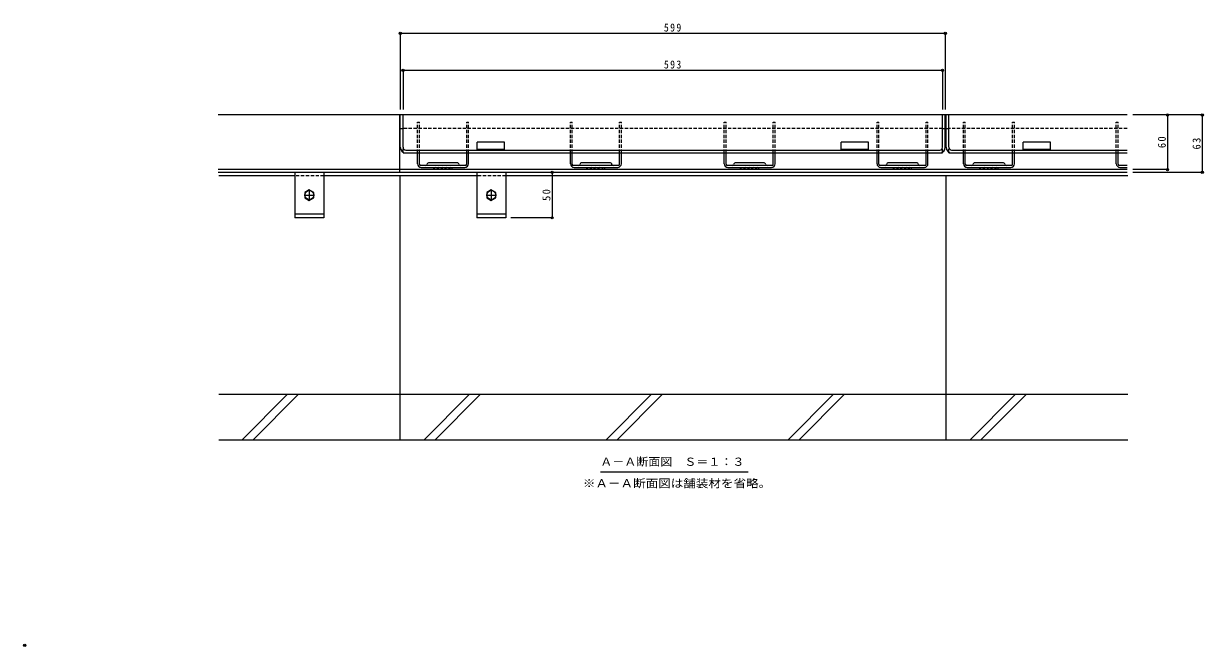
# Model space of a CAD drawing. Units: millimetres at full size, sheet at 1:3. Extents: x -1263 to 1183, y -892 to 794.
# Drawn here: x -1263 to 34, y -892 to -208 of the extents above; entities that cross this region are included whole.
import ezdxf
from ezdxf.enums import TextEntityAlignment as Align

# ---------------------------------------------------------------- set-up
doc = ezdxf.new("R2010")
doc.units = ezdxf.units.MM
doc.header["$LTSCALE"] = 3
doc.header["$PDMODE"] = 32
doc.header["$PDSIZE"] = 2.4
doc.linetypes.add('CHAIN1', pattern=[8, 5, -1, 1, -1])
doc.linetypes.add('DASHED1', pattern=[1.8, 1.2, -0.6])
for name, color, linetype, lineweight in [('B-1', 2, 'Continuous', 18), ('B-2', 3, 'Continuous', 18), ('B-3', 4, 'Continuous', 18), ('B-4', 7, 'Continuous', 18), ('B-5', 7, 'Continuous', 18), ('B-8', 3, 'Continuous', 18), ('B-A', 2, 'Continuous', 18), ('B-F', 6, 'Continuous', 9), ('F-F_F-Fﾚｲﾔ', 3, 'Continuous', 18)]:
    doc.layers.add(name, color=color, linetype=linetype, lineweight=lineweight)
doc.styles.add('ＭＳ ゴシック', font='')
doc.styles.get('ＭＳ ゴシック').set_extended_font_data('MS Gothic')

msp = doc.modelspace()

# ---------------------------------------------------------------- linework, layer by layer
at = {"layer": 'B-1'}
for p, q in [((-848.672, -308.567), (-1048.672, -308.567)), ((-849.172, -371.567), (-849.172, -308.567)), ((-49.672, -308.567), (-249.672, -308.567)), ((-49.672, -368.567), (-1048.672, -368.567)), ((-49.672, -371.567), (-1048.672, -371.567))]:
    msp.add_line(p, q, dxfattribs=at)
at = {"layer": 'B-2'}
for p, q in [((-848.672, -344.067), (-848.672, -308.567)), ((-249.672, -308.567), (-848.672, -308.567)), ((-845.672, -344.067), (-845.672, -308.567)), ((-252.672, -344.067), (-252.672, -308.567)), ((-249.672, -344.067), (-249.672, -308.567)), ((-248.672, -344.067), (-248.672, -308.567)), ((-49.672, -308.567), (-248.672, -308.567)), ((-245.672, -344.067), (-245.672, -308.567)), ((-848.672, -323.567), (-845.672, -323.567)), ((-252.672, -323.567), (-249.672, -323.567)), ((-248.672, -323.567), (-245.672, -323.567)), ((-845.672, -350.067), (-845.672, -349.263)), ((-845.672, -350.067), (-252.672, -350.067)), ((-842.672, -347.067), (-255.672, -347.067)), ((-764.172, -347.067), (-764.172, -338.567)), ((-764.172, -346.067), (-734.172, -346.067)), ((-364.172, -347.067), (-364.172, -338.567)), ((-364.172, -346.067), (-334.172, -346.067)), ((-252.672, -350.067), (-252.672, -349.263)), ((-245.672, -350.067), (-245.672, -349.263)), ((-245.672, -350.067), (-49.672, -350.067)), ((-242.672, -347.067), (-49.672, -347.067)), ((-164.172, -347.067), (-164.172, -338.567)), ((-164.172, -346.067), (-134.172, -346.067))]:
    msp.add_line(p, q, dxfattribs=at)
at = {"layer": 'B-2', "linetype": 'DASHED1'}
for p, q in [((-845.672, -349.263), (-845.672, -344.067)), ((-252.672, -349.263), (-252.672, -344.067)), ((-245.672, -349.263), (-245.672, -344.067))]:
    msp.add_line(p, q, dxfattribs=at)
at = {"layer": 'B-2'}
for points in [[(-734.172, -347.067), (-734.172, -338.567), (-764.172, -338.567)], [(-334.172, -347.067), (-334.172, -338.567), (-364.172, -338.567)], [(-134.172, -347.067), (-134.172, -338.567), (-164.172, -338.567)]]:
    msp.add_lwpolyline(points, dxfattribs=at)
for centre, radius, start, end in [((-842.672, -344.067), 6, 180, 270), ((-842.672, -344.067), 3, 180, 270), ((-255.672, -344.067), 6, 270, 0), ((-255.672, -344.067), 3, 270, 0), ((-242.672, -344.067), 6, 180, 270), ((-242.672, -344.067), 3, 180, 270)]:
    msp.add_arc(centre, radius, start, end, dxfattribs=at)
at = {"layer": 'B-3', "linetype": 'DASHED1'}
for p, q in [((-829.672, -316.567), (-827.672, -316.567)), ((-829.672, -350.067), (-829.672, -316.567)), ((-827.672, -350.067), (-827.672, -316.567)), ((-775.672, -316.567), (-773.672, -316.567)), ((-775.672, -350.067), (-775.672, -316.567)), ((-773.672, -350.067), (-773.672, -316.567)), ((-661.672, -316.567), (-659.672, -316.567)), ((-661.672, -350.067), (-661.672, -316.567)), ((-659.672, -350.067), (-659.672, -316.567)), ((-607.672, -316.567), (-605.672, -316.567)), ((-607.672, -350.067), (-607.672, -316.567)), ((-605.672, -350.067), (-605.672, -316.567)), ((-492.672, -316.567), (-490.672, -316.567)), ((-492.672, -350.067), (-492.672, -316.567)), ((-490.672, -350.067), (-490.672, -316.567)), ((-438.672, -316.567), (-436.672, -316.567)), ((-438.672, -350.067), (-438.672, -316.567)), ((-436.672, -350.067), (-436.672, -316.567)), ((-324.672, -316.567), (-322.672, -316.567)), ((-324.672, -350.067), (-324.672, -316.567)), ((-322.672, -350.067), (-322.672, -316.567)), ((-270.672, -316.567), (-268.672, -316.567)), ((-270.672, -350.067), (-270.672, -316.567)), ((-268.672, -350.067), (-268.672, -316.567)), ((-229.672, -316.567), (-227.672, -316.567)), ((-229.672, -350.067), (-229.672, -316.567)), ((-227.672, -350.067), (-227.672, -316.567)), ((-175.672, -316.567), (-173.672, -316.567)), ((-175.672, -350.067), (-175.672, -316.567)), ((-173.672, -350.067), (-173.672, -316.567)), ((-61.672, -316.567), (-59.672, -316.567)), ((-61.672, -350.067), (-61.672, -316.567)), ((-59.672, -350.067), (-59.672, -316.567))]:
    msp.add_line(p, q, dxfattribs=at)
at = {"layer": 'B-3'}
for p, q in [((-829.672, -350.067), (-827.672, -350.067)), ((-829.672, -362.067), (-829.672, -350.067)), ((-827.672, -362.567), (-827.672, -350.067)), ((-775.672, -350.067), (-773.672, -350.067)), ((-775.672, -362.567), (-775.672, -350.067)), ((-773.672, -362.067), (-773.672, -350.067)), ((-661.672, -350.067), (-659.672, -350.067)), ((-661.672, -362.067), (-661.672, -350.067)), ((-659.672, -362.567), (-659.672, -350.067)), ((-607.672, -350.067), (-605.672, -350.067)), ((-607.672, -362.567), (-607.672, -350.067)), ((-605.672, -362.067), (-605.672, -350.067)), ((-492.672, -350.067), (-490.672, -350.067)), ((-492.672, -362.067), (-492.672, -350.067)), ((-490.672, -362.567), (-490.672, -350.067)), ((-438.672, -350.067), (-436.672, -350.067)), ((-438.672, -362.567), (-438.672, -350.067)), ((-436.672, -362.067), (-436.672, -350.067)), ((-324.672, -350.067), (-322.672, -350.067)), ((-324.672, -362.067), (-324.672, -350.067)), ((-322.672, -362.567), (-322.672, -350.067)), ((-270.672, -350.067), (-268.672, -350.067)), ((-270.672, -362.567), (-270.672, -350.067)), ((-268.672, -362.067), (-268.672, -350.067)), ((-229.672, -350.067), (-227.672, -350.067)), ((-229.672, -362.067), (-229.672, -350.067)), ((-227.672, -362.567), (-227.672, -350.067)), ((-175.672, -350.067), (-173.672, -350.067)), ((-175.672, -362.567), (-175.672, -350.067)), ((-173.672, -362.067), (-173.672, -350.067)), ((-61.672, -350.067), (-59.672, -350.067)), ((-61.672, -362.067), (-61.672, -350.067)), ((-59.672, -362.567), (-59.672, -350.067)), ((-786.422, -361.067), (-816.922, -361.067)), ((-618.422, -361.067), (-648.922, -361.067)), ((-449.422, -361.067), (-479.922, -361.067)), ((-281.422, -361.067), (-311.922, -361.067)), ((-186.422, -361.067), (-216.922, -361.067)), ((-777.172, -364.067), (-826.172, -364.067)), ((-825.672, -366.067), (-777.672, -366.067)), ((-810.128, -366.067), (-811.672, -367.61)), ((-805.886, -366.067), (-808.386, -368.567)), ((-801.643, -366.067), (-804.143, -368.567)), ((-797.4, -366.067), (-799.9, -368.567)), ((-793.158, -366.067), (-795.658, -368.567)), ((-791.672, -368.567), (-791.672, -366.067)), ((-609.172, -364.067), (-658.172, -364.067)), ((-657.672, -366.067), (-609.672, -366.067)), ((-642.128, -366.067), (-643.672, -367.61)), ((-637.886, -366.067), (-640.386, -368.567)), ((-633.643, -366.067), (-636.143, -368.567)), ((-629.4, -366.067), (-631.9, -368.567)), ((-625.158, -366.067), (-627.658, -368.567)), ((-623.672, -368.567), (-623.672, -366.067)), ((-440.172, -364.067), (-489.172, -364.067)), ((-488.672, -366.067), (-440.672, -366.067)), ((-473.128, -366.067), (-474.672, -367.61)), ((-468.886, -366.067), (-471.386, -368.567)), ((-464.643, -366.067), (-467.143, -368.567)), ((-460.4, -366.067), (-462.9, -368.567)), ((-456.158, -366.067), (-458.658, -368.567)), ((-454.672, -368.567), (-454.672, -366.067)), ((-272.172, -364.067), (-321.172, -364.067)), ((-320.672, -366.067), (-272.672, -366.067)), ((-305.128, -366.067), (-306.672, -367.61)), ((-300.886, -366.067), (-303.386, -368.567)), ((-296.643, -366.067), (-299.143, -368.567)), ((-292.4, -366.067), (-294.9, -368.567)), ((-288.158, -366.067), (-290.658, -368.567)), ((-286.672, -368.567), (-286.672, -366.067)), ((-177.172, -364.067), (-226.172, -364.067)), ((-225.672, -366.067), (-177.672, -366.067)), ((-210.128, -366.067), (-211.672, -367.61)), ((-205.886, -366.067), (-208.386, -368.567)), ((-201.643, -366.067), (-204.143, -368.567)), ((-197.4, -366.067), (-199.9, -368.567)), ((-193.158, -366.067), (-195.658, -368.567)), ((-191.672, -368.567), (-191.672, -366.067)), ((-49.672, -364.067), (-58.172, -364.067)), ((-57.672, -366.067), (-49.672, -366.067))]:
    msp.add_line(p, q, dxfattribs=at)
for points in [[(-791.672, -368.567), (-811.672, -368.567), (-811.672, -366.067)], [(-623.672, -368.567), (-643.672, -368.567), (-643.672, -366.067)], [(-454.672, -368.567), (-474.672, -368.567), (-474.672, -366.067)], [(-286.672, -368.567), (-306.672, -368.567), (-306.672, -366.067)], [(-191.672, -368.567), (-211.672, -368.567), (-211.672, -366.067)]]:
    msp.add_lwpolyline(points, dxfattribs=at)
for centre, radius, start, end in [((-825.672, -362.067), 4, 180, 270), ((-826.172, -362.567), 1.5, 180, 270), ((-820.795, -362.567), 1.5, 270, 345.52249), ((-816.922, -363.567), 2.5, 90, 165.52249), ((-786.422, -363.567), 2.5, 14.47751, 90), ((-782.549, -362.567), 1.5, 194.47751, 270), ((-777.672, -362.067), 4, 270, 0), ((-777.172, -362.567), 1.5, 270, 0), ((-657.672, -362.067), 4, 180, 270), ((-658.172, -362.567), 1.5, 180, 270), ((-652.795, -362.567), 1.5, 270, 345.52249), ((-648.922, -363.567), 2.5, 90, 165.52249), ((-618.422, -363.567), 2.5, 14.47751, 90), ((-614.549, -362.567), 1.5, 194.47751, 270), ((-609.672, -362.067), 4, 270, 0), ((-609.172, -362.567), 1.5, 270, 0), ((-488.672, -362.067), 4, 180, 270), ((-489.172, -362.567), 1.5, 180, 270), ((-483.795, -362.567), 1.5, 270, 345.52249), ((-479.922, -363.567), 2.5, 90, 165.52249), ((-449.422, -363.567), 2.5, 14.47751, 90), ((-445.549, -362.567), 1.5, 194.47751, 270), ((-440.672, -362.067), 4, 270, 0), ((-440.172, -362.567), 1.5, 270, 0), ((-320.672, -362.067), 4, 180, 270), ((-321.172, -362.567), 1.5, 180, 270), ((-315.795, -362.567), 1.5, 270, 345.52249), ((-311.922, -363.567), 2.5, 90, 165.52249), ((-281.422, -363.567), 2.5, 14.47751, 90), ((-277.549, -362.567), 1.5, 194.47751, 270), ((-272.672, -362.067), 4, 270, 0), ((-272.172, -362.567), 1.5, 270, 0), ((-225.672, -362.067), 4, 180, 270), ((-226.172, -362.567), 1.5, 180, 270), ((-220.795, -362.567), 1.5, 270, 345.52249), ((-216.922, -363.567), 2.5, 90, 165.52249), ((-186.422, -363.567), 2.5, 14.47751, 90), ((-182.549, -362.567), 1.5, 194.47751, 270), ((-177.672, -362.067), 4, 270, 0), ((-177.172, -362.567), 1.5, 270, 0), ((-57.672, -362.067), 4, 180, 270), ((-58.172, -362.567), 1.5, 180, 270)]:
    msp.add_arc(centre, radius, start, end, dxfattribs=at)
at = {"layer": 'B-4'}
for p, q in [((-848.672, -217.944), (-848.672, -302.567)), ((-848.672, -218.844), (-249.672, -218.844)), ((-249.672, -217.944), (-249.672, -302.567)), ((-845.672, -258.527), (-845.672, -302.567)), ((-252.672, -258.527), (-252.672, -302.567)), ((-845.672, -259.427), (-252.672, -259.427)), ((33.741, -308.567), (-43.672, -308.567)), ((-5.393, -308.567), (-5.393, -368.567)), ((32.841, -308.567), (32.841, -371.567)), ((-681.747, -371.567), (-681.747, -421.567)), ((-4.493, -368.567), (-43.672, -368.567)), ((33.741, -371.567), (-43.672, -371.567)), ((-680.847, -421.567), (-727.172, -421.567))]:
    msp.add_line(p, q, dxfattribs=at)
for p in [(-848.672, -218.844), (-249.672, -218.844), (-845.672, -259.427), (-252.672, -259.427), (-5.393, -308.567), (32.841, -308.567), (-681.747, -371.567), (-5.393, -368.567), (32.841, -371.567), (-681.747, -421.567)]:
    msp.add_point(p, dxfattribs=at)
at = {"layer": 'B-5'}
msp.add_line((-628.637, -700.494), (-466.383, -700.494), dxfattribs=at)
at = {"layer": 'B-8'}
for p, q in [((-964.672, -371.567), (-964.672, -421.567)), ((-932.672, -371.567), (-932.672, -421.567)), ((-764.672, -371.567), (-764.672, -421.567)), ((-732.672, -371.567), (-732.672, -421.567)), ((-932.672, -417.567), (-964.672, -417.567)), ((-932.672, -421.567), (-964.672, -421.567)), ((-732.672, -417.567), (-764.672, -417.567)), ((-732.672, -421.567), (-764.672, -421.567))]:
    msp.add_line(p, q, dxfattribs=at)
at = {"layer": 'B-8', "linetype": 'DASHED1'}
for p, q in [((-932.672, -375.567), (-964.672, -375.567)), ((-732.672, -375.567), (-764.672, -375.567))]:
    msp.add_line(p, q, dxfattribs=at)
at = {"layer": 'B-8', "linetype": 'CHAIN1'}
for p, q in [((-953.672, -396.567), (-943.672, -396.567)), ((-948.672, -390.794), (-948.672, -402.341)), ((-753.672, -396.567), (-743.672, -396.567)), ((-748.672, -390.794), (-748.672, -402.341))]:
    msp.add_line(p, q, dxfattribs=at)
at = {"layer": 'B-A', "color": 6, "linetype": 'DASHED1', "lineweight": 9}
for p, q in [((-252.672, -323.567), (-845.672, -323.567)), ((-49.672, -323.567), (-245.672, -323.567))]:
    msp.add_line(p, q, dxfattribs=at)
at = {"layer": 'B-A'}
for points in [[(-953.672, -393.68), (-953.672, -399.454), (-948.672, -402.341), (-943.672, -399.454), (-943.672, -393.68), (-948.672, -390.794)], [(-753.672, -393.68), (-753.672, -399.454), (-748.672, -402.341), (-743.672, -399.454), (-743.672, -393.68), (-748.672, -390.794)]]:
    msp.add_lwpolyline(points, close=True, dxfattribs=at)
for centre in [(-948.672, -396.567), (-748.672, -396.567)]:
    msp.add_circle(centre, 5, dxfattribs=at)
at = {"layer": 'B-F'}
for p, q in [((-964.672, -375.567), (-1048.172, -375.567)), ((-764.672, -375.567), (-932.672, -375.567)), ((-849.172, -375.567), (-849.172, -665.567)), ((-49.172, -375.567), (-732.672, -375.567)), ((-249.172, -375.567), (-249.172, -665.567)), ((-49.172, -615.567), (-1048.172, -615.567)), ((-1022.83, -665.567), (-972.83, -615.567)), ((-1010.809, -665.567), (-960.809, -615.567)), ((-822.83, -665.567), (-772.83, -615.567)), ((-810.809, -665.567), (-760.809, -615.567)), ((-622.83, -665.567), (-572.83, -615.567)), ((-610.809, -665.567), (-560.809, -615.567)), ((-422.83, -665.567), (-372.83, -615.567)), ((-410.809, -665.567), (-360.809, -615.567)), ((-172.83, -615.567), (-222.83, -665.567)), ((-160.809, -615.567), (-210.809, -665.567)), ((-49.172, -665.567), (-1048.172, -665.567))]:
    msp.add_line(p, q, dxfattribs=at)
at = {"layer": 'F-F_F-Fﾚｲﾔ', "color": 7}
msp.add_point((-1261.5, -891), dxfattribs=at)

# ---------------------------------------------------------------- texts
at = {"layer": 'B-4', "color": 2, "char_height": 8.798, "attachment_point": 7, "style": 'ＭＳ ゴシック'}
for s, insert in [('\\T1.27;\\W0.9;599', (-558.922, -217.044)), ('\\T1.27;\\W0.9;593', (-558.922, -257.627))]:
    msp.add_mtext(s, dxfattribs=dict(at, insert=insert))
at = {"layer": 'B-4', "color": 2, "char_height": 8.798, "attachment_point": 7, "rotation": 90, "style": 'ＭＳ ゴシック'}
for s, insert in [('\\T1.27;\\W0.95;60', (-7.193, -344.942)), ('\\T1.27;\\W0.95;63', (31.041, -346.442)), ('\\T1.27;\\W0.95;50', (-683.547, -402.942))]:
    msp.add_mtext(s, dxfattribs=dict(at, insert=insert))
at = {"layer": 'B-5', "color": 2, "style": 'ＭＳ ゴシック'}
for s, width, p in [('Ａ－Ａ断面図\u3000Ｓ＝１：３', 1.1, (-628.844, -696.537)), ('※Ａ－Ａ断面図は舗装材を省略。', 1.15, (-648.01, -720.217))]:
    msp.add_text(s, height=8.798, dxfattribs=dict(at, width=width)).set_placement(p, align=Align.BOTTOM_LEFT)

doc.saveas('drawing.dxf')
